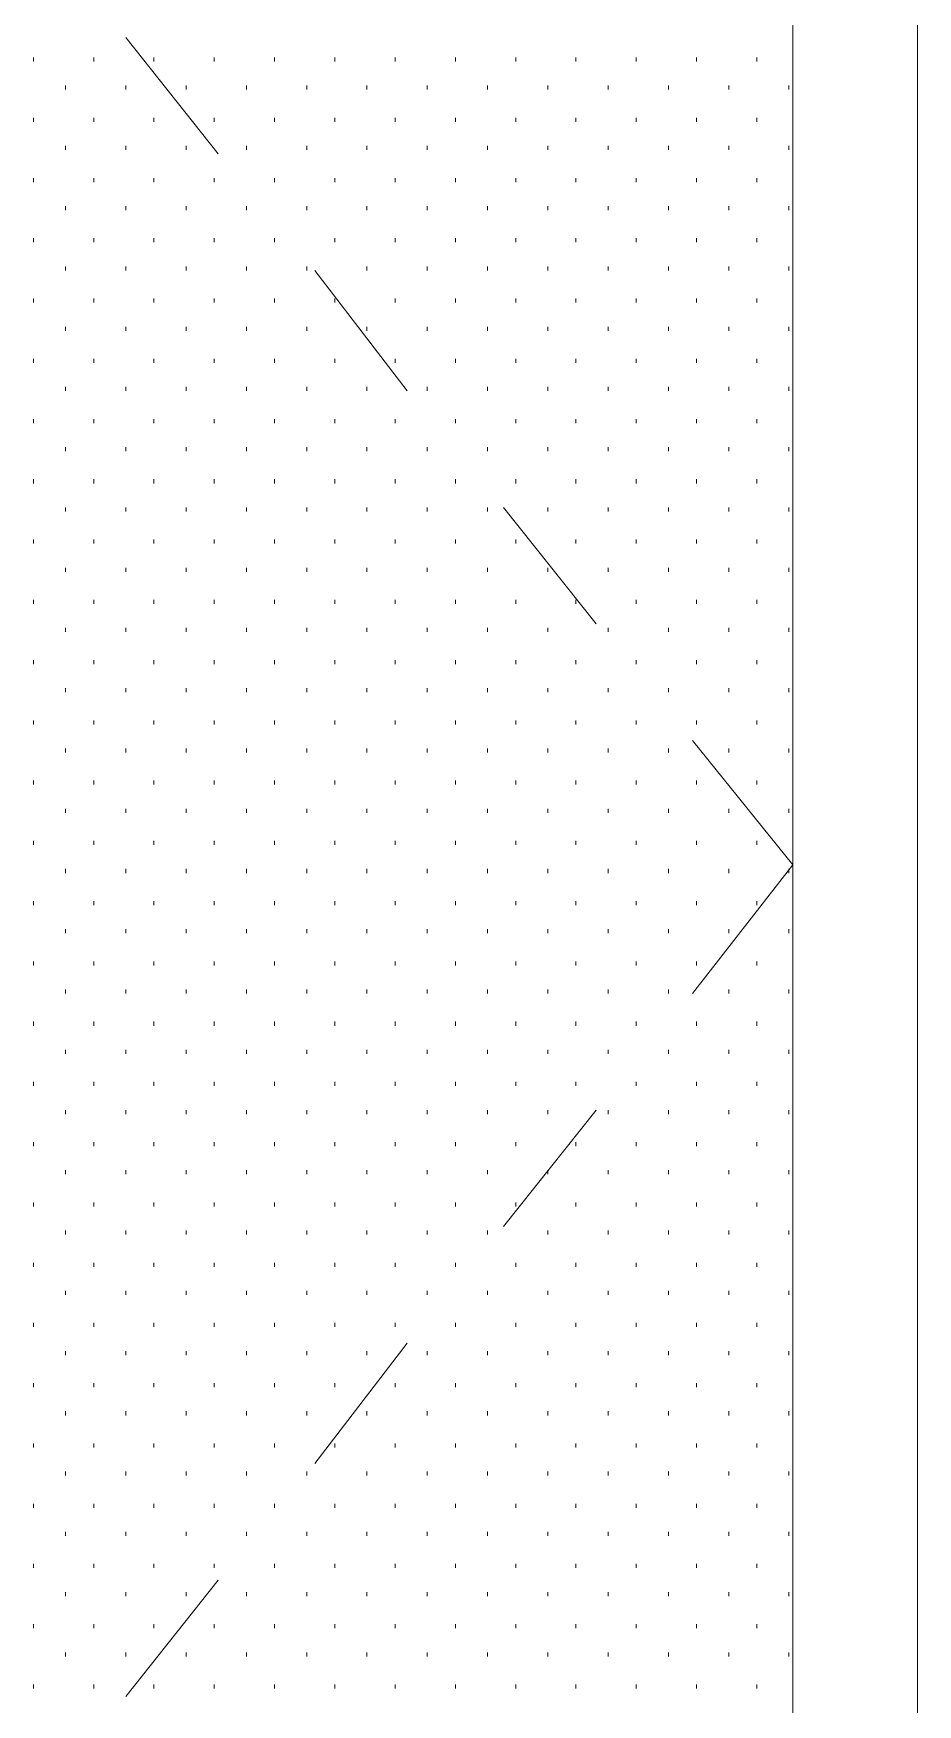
# Model space of a CAD drawing. Header units: inches. Extents: x -6061 to 13621, y -296 to 7483.
# Drawn here: x 12318.71 to 12336.33, y -93.45 to -60.13 of the extents above; entities that cross this region are included whole.
import ezdxf

# ---------------------------------------------------------------- set-up
doc = ezdxf.new("R2010")
doc.units = ezdxf.units.IN
doc.header["$MEASUREMENT"] = 0
doc.layers.get('0').update_dxf_attribs({"linetype": 'CONTINUOUS'})

msp = doc.modelspace()

# ---------------------------------------------------------------- linework, layer by layer
at = {"color": 7, "linetype": 'Continuous', "lineweight": 9, "true_color": 0x000007}
for p, q in [((12333.84714, -121.47911), (12333.84714, -29.45513)), ((12336.32995, -121.47911), (12336.32995, -29.45513)), ((12333.84714, -121.47911), (12333.84714, -31.93793)), ((12320.55212, -60.20988), (12322.3942, -62.5325)), ((12324.31637, -64.85513), (12326.15845, -67.25784)), ((12328.08062, -69.58047), (12329.92271, -71.90309)), ((12331.84488, -74.22571), (12333.84714, -76.70852)), ((12331.84488, -79.27142), (12333.84714, -76.70852)), ((12328.08062, -83.91666), (12329.92271, -81.59404)), ((12324.31637, -88.642), (12326.15845, -86.23929)), ((12320.55212, -93.28725), (12322.3942, -90.96463))]:
    msp.add_line(p, q, dxfattribs=at)
at = {"color": 7, "linetype": 'Continuous', "lineweight": 18, "true_color": 0x000007}
msp.add_line((12336.32995, -29.45513), (12336.32995, -121.47911), dxfattribs=at)
at = {"color": 7, "linetype": 'Continuous', "lineweight": 9, "true_color": 0xffffff}
for p, q in [((12318.71004, -60.69042), (12318.71004, -60.61033)), ((12319.91139, -60.69042), (12319.91139, -60.61033)), ((12321.11275, -60.69042), (12321.11275, -60.61033)), ((12322.31411, -60.69042), (12322.31411, -60.61033)), ((12323.51547, -60.69042), (12323.51547, -60.61033)), ((12324.71682, -60.69042), (12324.71682, -60.61033)), ((12325.91818, -60.69042), (12325.91818, -60.61033)), ((12327.11954, -60.69042), (12327.11954, -60.61033)), ((12328.3209, -60.69042), (12328.3209, -60.61033)), ((12329.52225, -60.69042), (12329.52225, -60.61033)), ((12330.72361, -60.69042), (12330.72361, -60.61033)), ((12331.92497, -60.69042), (12331.92497, -60.61033)), ((12333.12633, -60.69042), (12333.12633, -60.61033)), ((12319.35076, -61.25105), (12319.35076, -61.17096)), ((12320.55212, -61.25105), (12320.55212, -61.17096)), ((12321.75347, -61.25105), (12321.75347, -61.17096)), ((12322.95483, -61.25105), (12322.95483, -61.17096)), ((12324.15619, -61.25105), (12324.15619, -61.17096)), ((12325.35755, -61.25105), (12325.35755, -61.17096)), ((12326.5589, -61.25105), (12326.5589, -61.17096)), ((12327.76026, -61.25105), (12327.76026, -61.17096)), ((12328.96162, -61.25105), (12328.96162, -61.17096)), ((12330.16298, -61.25105), (12330.16298, -61.17096)), ((12331.36433, -61.25105), (12331.36433, -61.17096)), ((12332.56569, -61.25105), (12332.56569, -61.17096)), ((12333.76705, -61.25105), (12333.76705, -61.17096)), ((12318.71004, -61.89178), (12318.71004, -61.81169)), ((12319.91139, -61.89178), (12319.91139, -61.81169)), ((12321.11275, -61.89178), (12321.11275, -61.81169)), ((12322.31411, -61.89178), (12322.31411, -61.81169)), ((12323.51547, -61.89178), (12323.51547, -61.81169)), ((12324.71682, -61.89178), (12324.71682, -61.81169)), ((12325.91818, -61.89178), (12325.91818, -61.81169)), ((12327.11954, -61.89178), (12327.11954, -61.81169)), ((12328.3209, -61.89178), (12328.3209, -61.81169)), ((12329.52225, -61.89178), (12329.52225, -61.81169)), ((12330.72361, -61.89178), (12330.72361, -61.81169)), ((12331.92497, -61.89178), (12331.92497, -61.81169)), ((12333.12633, -61.89178), (12333.12633, -61.81169)), ((12319.35076, -62.45241), (12319.35076, -62.37232)), ((12320.55212, -62.45241), (12320.55212, -62.37232)), ((12321.75347, -62.45241), (12321.75347, -62.37232)), ((12322.95483, -62.45241), (12322.95483, -62.37232)), ((12324.15619, -62.45241), (12324.15619, -62.37232)), ((12325.35755, -62.45241), (12325.35755, -62.37232)), ((12326.5589, -62.45241), (12326.5589, -62.37232)), ((12327.76026, -62.45241), (12327.76026, -62.37232)), ((12328.96162, -62.45241), (12328.96162, -62.37232)), ((12330.16298, -62.45241), (12330.16298, -62.37232)), ((12331.36433, -62.45241), (12331.36433, -62.37232)), ((12332.56569, -62.45241), (12332.56569, -62.37232)), ((12333.76705, -62.45241), (12333.76705, -62.37232)), ((12318.71004, -63.09314), (12318.71004, -63.01304)), ((12319.91139, -63.09314), (12319.91139, -63.01304)), ((12321.11275, -63.09314), (12321.11275, -63.01304)), ((12322.31411, -63.09314), (12322.31411, -63.01304)), ((12323.51547, -63.09314), (12323.51547, -63.01304)), ((12324.71682, -63.09314), (12324.71682, -63.01304)), ((12325.91818, -63.09314), (12325.91818, -63.01304)), ((12327.11954, -63.09314), (12327.11954, -63.01304)), ((12328.3209, -63.09314), (12328.3209, -63.01304)), ((12329.52225, -63.09314), (12329.52225, -63.01304)), ((12330.72361, -63.09314), (12330.72361, -63.01304)), ((12331.92497, -63.09314), (12331.92497, -63.01304)), ((12333.12633, -63.09314), (12333.12633, -63.01304)), ((12319.35076, -63.65377), (12319.35076, -63.57368)), ((12320.55212, -63.65377), (12320.55212, -63.57368)), ((12321.75347, -63.65377), (12321.75347, -63.57368)), ((12322.95483, -63.65377), (12322.95483, -63.57368)), ((12324.15619, -63.65377), (12324.15619, -63.57368)), ((12325.35755, -63.65377), (12325.35755, -63.57368)), ((12326.5589, -63.65377), (12326.5589, -63.57368)), ((12327.76026, -63.65377), (12327.76026, -63.57368)), ((12328.96162, -63.65377), (12328.96162, -63.57368)), ((12330.16298, -63.65377), (12330.16298, -63.57368)), ((12331.36433, -63.65377), (12331.36433, -63.57368)), ((12332.56569, -63.65377), (12332.56569, -63.57368)), ((12333.76705, -63.65377), (12333.76705, -63.57368)), ((12318.71004, -64.29449), (12318.71004, -64.2144)), ((12319.91139, -64.29449), (12319.91139, -64.2144)), ((12321.11275, -64.29449), (12321.11275, -64.2144)), ((12322.31411, -64.29449), (12322.31411, -64.2144)), ((12323.51547, -64.29449), (12323.51547, -64.2144)), ((12324.71682, -64.29449), (12324.71682, -64.2144)), ((12325.91818, -64.29449), (12325.91818, -64.2144)), ((12327.11954, -64.29449), (12327.11954, -64.2144)), ((12328.3209, -64.29449), (12328.3209, -64.2144)), ((12329.52225, -64.29449), (12329.52225, -64.2144)), ((12330.72361, -64.29449), (12330.72361, -64.2144)), ((12331.92497, -64.29449), (12331.92497, -64.2144)), ((12333.12633, -64.29449), (12333.12633, -64.2144)), ((12319.35076, -64.85513), (12319.35076, -64.77504)), ((12320.55212, -64.85513), (12320.55212, -64.77504)), ((12321.75347, -64.85513), (12321.75347, -64.77504)), ((12322.95483, -64.85513), (12322.95483, -64.77504)), ((12324.15619, -64.85513), (12324.15619, -64.77504)), ((12325.35755, -64.85513), (12325.35755, -64.77504)), ((12326.5589, -64.85513), (12326.5589, -64.77504)), ((12327.76026, -64.85513), (12327.76026, -64.77504)), ((12328.96162, -64.85513), (12328.96162, -64.77504)), ((12330.16298, -64.85513), (12330.16298, -64.77504)), ((12331.36433, -64.85513), (12331.36433, -64.77504)), ((12332.56569, -64.85513), (12332.56569, -64.77504)), ((12333.76705, -64.85513), (12333.76705, -64.77504)), ((12318.71004, -65.49585), (12318.71004, -65.41576)), ((12319.91139, -65.49585), (12319.91139, -65.41576)), ((12321.11275, -65.49585), (12321.11275, -65.41576)), ((12322.31411, -65.49585), (12322.31411, -65.41576)), ((12323.51547, -65.49585), (12323.51547, -65.41576)), ((12324.71682, -65.49585), (12324.71682, -65.41576)), ((12325.91818, -65.49585), (12325.91818, -65.41576)), ((12327.11954, -65.49585), (12327.11954, -65.41576)), ((12328.3209, -65.49585), (12328.3209, -65.41576)), ((12329.52225, -65.49585), (12329.52225, -65.41576)), ((12330.72361, -65.49585), (12330.72361, -65.41576)), ((12331.92497, -65.49585), (12331.92497, -65.41576)), ((12333.12633, -65.49585), (12333.12633, -65.41576)), ((12319.35076, -66.05648), (12319.35076, -65.97639)), ((12320.55212, -66.05648), (12320.55212, -65.97639)), ((12321.75347, -66.05648), (12321.75347, -65.97639)), ((12322.95483, -66.05648), (12322.95483, -65.97639)), ((12324.15619, -66.05648), (12324.15619, -65.97639)), ((12325.35755, -66.05648), (12325.35755, -65.97639)), ((12326.5589, -66.05648), (12326.5589, -65.97639)), ((12327.76026, -66.05648), (12327.76026, -65.97639)), ((12328.96162, -66.05648), (12328.96162, -65.97639)), ((12330.16298, -66.05648), (12330.16298, -65.97639)), ((12331.36433, -66.05648), (12331.36433, -65.97639)), ((12332.56569, -66.05648), (12332.56569, -65.97639)), ((12333.76705, -66.05648), (12333.76705, -65.97639)), ((12318.71004, -66.69721), (12318.71004, -66.61712)), ((12319.91139, -66.69721), (12319.91139, -66.61712)), ((12321.11275, -66.69721), (12321.11275, -66.61712)), ((12322.31411, -66.69721), (12322.31411, -66.61712)), ((12323.51547, -66.69721), (12323.51547, -66.61712)), ((12324.71682, -66.69721), (12324.71682, -66.61712)), ((12325.91818, -66.69721), (12325.91818, -66.61712)), ((12327.11954, -66.69721), (12327.11954, -66.61712)), ((12328.3209, -66.69721), (12328.3209, -66.61712)), ((12329.52225, -66.69721), (12329.52225, -66.61712)), ((12330.72361, -66.69721), (12330.72361, -66.61712)), ((12331.92497, -66.69721), (12331.92497, -66.61712)), ((12333.12633, -66.69721), (12333.12633, -66.61712)), ((12319.35076, -67.25784), (12319.35076, -67.17775)), ((12320.55212, -67.25784), (12320.55212, -67.17775)), ((12321.75347, -67.25784), (12321.75347, -67.17775)), ((12322.95483, -67.25784), (12322.95483, -67.17775)), ((12324.15619, -67.25784), (12324.15619, -67.17775)), ((12325.35755, -67.25784), (12325.35755, -67.17775)), ((12326.5589, -67.25784), (12326.5589, -67.17775)), ((12327.76026, -67.25784), (12327.76026, -67.17775)), ((12328.96162, -67.25784), (12328.96162, -67.17775)), ((12330.16298, -67.25784), (12330.16298, -67.17775)), ((12331.36433, -67.25784), (12331.36433, -67.17775)), ((12332.56569, -67.25784), (12332.56569, -67.17775)), ((12333.76705, -67.25784), (12333.76705, -67.17775)), ((12318.71004, -67.89857), (12318.71004, -67.81847)), ((12319.91139, -67.89857), (12319.91139, -67.81847)), ((12321.11275, -67.89857), (12321.11275, -67.81847)), ((12322.31411, -67.89857), (12322.31411, -67.81847)), ((12323.51547, -67.89857), (12323.51547, -67.81847)), ((12324.71682, -67.89857), (12324.71682, -67.81847)), ((12325.91818, -67.89857), (12325.91818, -67.81847)), ((12327.11954, -67.89857), (12327.11954, -67.81847)), ((12328.3209, -67.89857), (12328.3209, -67.81847)), ((12329.52225, -67.89857), (12329.52225, -67.81847)), ((12330.72361, -67.89857), (12330.72361, -67.81847)), ((12331.92497, -67.89857), (12331.92497, -67.81847)), ((12333.12633, -67.89857), (12333.12633, -67.81847)), ((12319.35076, -68.4592), (12319.35076, -68.37911)), ((12320.55212, -68.4592), (12320.55212, -68.37911)), ((12321.75347, -68.4592), (12321.75347, -68.37911)), ((12322.95483, -68.4592), (12322.95483, -68.37911)), ((12324.15619, -68.4592), (12324.15619, -68.37911)), ((12325.35755, -68.4592), (12325.35755, -68.37911)), ((12326.5589, -68.4592), (12326.5589, -68.37911)), ((12327.76026, -68.4592), (12327.76026, -68.37911)), ((12328.96162, -68.4592), (12328.96162, -68.37911)), ((12330.16298, -68.4592), (12330.16298, -68.37911)), ((12331.36433, -68.4592), (12331.36433, -68.37911)), ((12332.56569, -68.4592), (12332.56569, -68.37911)), ((12333.76705, -68.4592), (12333.76705, -68.37911)), ((12318.71004, -69.09992), (12318.71004, -69.01983)), ((12319.91139, -69.09992), (12319.91139, -69.01983)), ((12321.11275, -69.09992), (12321.11275, -69.01983)), ((12322.31411, -69.09992), (12322.31411, -69.01983)), ((12323.51547, -69.09992), (12323.51547, -69.01983)), ((12324.71682, -69.09992), (12324.71682, -69.01983)), ((12325.91818, -69.09992), (12325.91818, -69.01983)), ((12327.11954, -69.09992), (12327.11954, -69.01983)), ((12328.3209, -69.09992), (12328.3209, -69.01983)), ((12329.52225, -69.09992), (12329.52225, -69.01983)), ((12330.72361, -69.09992), (12330.72361, -69.01983)), ((12331.92497, -69.09992), (12331.92497, -69.01983)), ((12333.12633, -69.09992), (12333.12633, -69.01983)), ((12319.35076, -69.66056), (12319.35076, -69.58047)), ((12320.55212, -69.66056), (12320.55212, -69.58047)), ((12321.75347, -69.66056), (12321.75347, -69.58047)), ((12322.95483, -69.66056), (12322.95483, -69.58047)), ((12324.15619, -69.66056), (12324.15619, -69.58047)), ((12325.35755, -69.66056), (12325.35755, -69.58047)), ((12326.5589, -69.66056), (12326.5589, -69.58047)), ((12327.76026, -69.66056), (12327.76026, -69.58047)), ((12328.96162, -69.66056), (12328.96162, -69.58047)), ((12330.16298, -69.66056), (12330.16298, -69.58047)), ((12331.36433, -69.66056), (12331.36433, -69.58047)), ((12332.56569, -69.66056), (12332.56569, -69.58047)), ((12333.76705, -69.66056), (12333.76705, -69.58047)), ((12318.71004, -70.30128), (12318.71004, -70.22119)), ((12319.91139, -70.30128), (12319.91139, -70.22119)), ((12321.11275, -70.30128), (12321.11275, -70.22119)), ((12322.31411, -70.30128), (12322.31411, -70.22119)), ((12323.51547, -70.30128), (12323.51547, -70.22119)), ((12324.71682, -70.30128), (12324.71682, -70.22119)), ((12325.91818, -70.30128), (12325.91818, -70.22119)), ((12327.11954, -70.30128), (12327.11954, -70.22119)), ((12328.3209, -70.30128), (12328.3209, -70.22119)), ((12329.52225, -70.30128), (12329.52225, -70.22119)), ((12330.72361, -70.30128), (12330.72361, -70.22119)), ((12331.92497, -70.30128), (12331.92497, -70.22119)), ((12333.12633, -70.30128), (12333.12633, -70.22119)), ((12319.35076, -70.86191), (12319.35076, -70.78182)), ((12320.55212, -70.86191), (12320.55212, -70.78182)), ((12321.75347, -70.86191), (12321.75347, -70.78182)), ((12322.95483, -70.86191), (12322.95483, -70.78182)), ((12324.15619, -70.86191), (12324.15619, -70.78182)), ((12325.35755, -70.86191), (12325.35755, -70.78182)), ((12326.5589, -70.86191), (12326.5589, -70.78182)), ((12327.76026, -70.86191), (12327.76026, -70.78182)), ((12328.96162, -70.86191), (12328.96162, -70.78182)), ((12330.16298, -70.86191), (12330.16298, -70.78182)), ((12331.36433, -70.86191), (12331.36433, -70.78182)), ((12332.56569, -70.86191), (12332.56569, -70.78182)), ((12333.76705, -70.86191), (12333.76705, -70.78182)), ((12318.71004, -71.50264), (12318.71004, -71.42255)), ((12319.91139, -71.50264), (12319.91139, -71.42255)), ((12321.11275, -71.50264), (12321.11275, -71.42255)), ((12322.31411, -71.50264), (12322.31411, -71.42255)), ((12323.51547, -71.50264), (12323.51547, -71.42255)), ((12324.71682, -71.50264), (12324.71682, -71.42255)), ((12325.91818, -71.50264), (12325.91818, -71.42255)), ((12327.11954, -71.50264), (12327.11954, -71.42255)), ((12328.3209, -71.50264), (12328.3209, -71.42255)), ((12329.52225, -71.50264), (12329.52225, -71.42255)), ((12330.72361, -71.50264), (12330.72361, -71.42255)), ((12331.92497, -71.50264), (12331.92497, -71.42255)), ((12333.12633, -71.50264), (12333.12633, -71.42255)), ((12319.35076, -72.06327), (12319.35076, -71.98318)), ((12320.55212, -72.06327), (12320.55212, -71.98318)), ((12321.75347, -72.06327), (12321.75347, -71.98318)), ((12322.95483, -72.06327), (12322.95483, -71.98318)), ((12324.15619, -72.06327), (12324.15619, -71.98318)), ((12325.35755, -72.06327), (12325.35755, -71.98318)), ((12326.5589, -72.06327), (12326.5589, -71.98318)), ((12327.76026, -72.06327), (12327.76026, -71.98318)), ((12328.96162, -72.06327), (12328.96162, -71.98318)), ((12330.16298, -72.06327), (12330.16298, -71.98318)), ((12331.36433, -72.06327), (12331.36433, -71.98318)), ((12332.56569, -72.06327), (12332.56569, -71.98318)), ((12333.76705, -72.06327), (12333.76705, -71.98318)), ((12318.71004, -72.70399), (12318.71004, -72.6239)), ((12319.91139, -72.70399), (12319.91139, -72.6239)), ((12321.11275, -72.70399), (12321.11275, -72.6239)), ((12322.31411, -72.70399), (12322.31411, -72.6239)), ((12323.51547, -72.70399), (12323.51547, -72.6239)), ((12324.71682, -72.70399), (12324.71682, -72.6239)), ((12325.91818, -72.70399), (12325.91818, -72.6239)), ((12327.11954, -72.70399), (12327.11954, -72.6239)), ((12328.3209, -72.70399), (12328.3209, -72.6239)), ((12329.52225, -72.70399), (12329.52225, -72.6239)), ((12330.72361, -72.70399), (12330.72361, -72.6239)), ((12331.92497, -72.70399), (12331.92497, -72.6239)), ((12333.12633, -72.70399), (12333.12633, -72.6239)), ((12319.35076, -73.26463), (12319.35076, -73.18454)), ((12320.55212, -73.26463), (12320.55212, -73.18454)), ((12321.75347, -73.26463), (12321.75347, -73.18454)), ((12322.95483, -73.26463), (12322.95483, -73.18454)), ((12324.15619, -73.26463), (12324.15619, -73.18454)), ((12325.35755, -73.26463), (12325.35755, -73.18454)), ((12326.5589, -73.26463), (12326.5589, -73.18454)), ((12327.76026, -73.26463), (12327.76026, -73.18454)), ((12328.96162, -73.26463), (12328.96162, -73.18454)), ((12330.16298, -73.26463), (12330.16298, -73.18454)), ((12331.36433, -73.26463), (12331.36433, -73.18454)), ((12332.56569, -73.26463), (12332.56569, -73.18454)), ((12333.76705, -73.26463), (12333.76705, -73.18454)), ((12318.71004, -73.90535), (12318.71004, -73.82526)), ((12319.91139, -73.90535), (12319.91139, -73.82526)), ((12321.11275, -73.90535), (12321.11275, -73.82526)), ((12322.31411, -73.90535), (12322.31411, -73.82526)), ((12323.51547, -73.90535), (12323.51547, -73.82526)), ((12324.71682, -73.90535), (12324.71682, -73.82526)), ((12325.91818, -73.90535), (12325.91818, -73.82526)), ((12327.11954, -73.90535), (12327.11954, -73.82526)), ((12328.3209, -73.90535), (12328.3209, -73.82526)), ((12329.52225, -73.90535), (12329.52225, -73.82526)), ((12330.72361, -73.90535), (12330.72361, -73.82526)), ((12331.92497, -73.90535), (12331.92497, -73.82526)), ((12333.12633, -73.90535), (12333.12633, -73.82526)), ((12319.35076, -74.46599), (12319.35076, -74.3859)), ((12320.55212, -74.46599), (12320.55212, -74.3859)), ((12321.75347, -74.46599), (12321.75347, -74.3859)), ((12322.95483, -74.46599), (12322.95483, -74.3859)), ((12324.15619, -74.46599), (12324.15619, -74.3859)), ((12325.35755, -74.46599), (12325.35755, -74.3859)), ((12326.5589, -74.46599), (12326.5589, -74.3859)), ((12327.76026, -74.46599), (12327.76026, -74.3859)), ((12328.96162, -74.46599), (12328.96162, -74.3859)), ((12330.16298, -74.46599), (12330.16298, -74.3859)), ((12331.36433, -74.46599), (12331.36433, -74.3859)), ((12332.56569, -74.46599), (12332.56569, -74.3859)), ((12333.76705, -74.46599), (12333.76705, -74.3859)), ((12318.71004, -75.10671), (12318.71004, -75.02662)), ((12319.91139, -75.10671), (12319.91139, -75.02662)), ((12321.11275, -75.10671), (12321.11275, -75.02662)), ((12322.31411, -75.10671), (12322.31411, -75.02662)), ((12323.51547, -75.10671), (12323.51547, -75.02662)), ((12324.71682, -75.10671), (12324.71682, -75.02662)), ((12325.91818, -75.10671), (12325.91818, -75.02662)), ((12327.11954, -75.10671), (12327.11954, -75.02662)), ((12328.3209, -75.10671), (12328.3209, -75.02662)), ((12329.52225, -75.10671), (12329.52225, -75.02662)), ((12330.72361, -75.10671), (12330.72361, -75.02662)), ((12331.92497, -75.10671), (12331.92497, -75.02662)), ((12333.12633, -75.10671), (12333.12633, -75.02662)), ((12319.35076, -75.66734), (12319.35076, -75.58725)), ((12320.55212, -75.66734), (12320.55212, -75.58725)), ((12321.75347, -75.66734), (12321.75347, -75.58725)), ((12322.95483, -75.66734), (12322.95483, -75.58725)), ((12324.15619, -75.66734), (12324.15619, -75.58725)), ((12325.35755, -75.66734), (12325.35755, -75.58725)), ((12326.5589, -75.66734), (12326.5589, -75.58725)), ((12327.76026, -75.66734), (12327.76026, -75.58725)), ((12328.96162, -75.66734), (12328.96162, -75.58725)), ((12330.16298, -75.66734), (12330.16298, -75.58725)), ((12331.36433, -75.66734), (12331.36433, -75.58725)), ((12332.56569, -75.66734), (12332.56569, -75.58725)), ((12333.76705, -75.66734), (12333.76705, -75.58725)), ((12318.71004, -76.30807), (12318.71004, -76.22798)), ((12319.91139, -76.30807), (12319.91139, -76.22798)), ((12321.11275, -76.30807), (12321.11275, -76.22798)), ((12322.31411, -76.30807), (12322.31411, -76.22798)), ((12323.51547, -76.30807), (12323.51547, -76.22798)), ((12324.71682, -76.30807), (12324.71682, -76.22798)), ((12325.91818, -76.30807), (12325.91818, -76.22798)), ((12327.11954, -76.30807), (12327.11954, -76.22798)), ((12328.3209, -76.30807), (12328.3209, -76.22798)), ((12329.52225, -76.30807), (12329.52225, -76.22798)), ((12330.72361, -76.30807), (12330.72361, -76.22798)), ((12331.92497, -76.30807), (12331.92497, -76.22798)), ((12333.12633, -76.30807), (12333.12633, -76.22798)), ((12319.35076, -76.8687), (12319.35076, -76.78861)), ((12320.55212, -76.8687), (12320.55212, -76.78861)), ((12321.75347, -76.8687), (12321.75347, -76.78861)), ((12322.95483, -76.8687), (12322.95483, -76.78861)), ((12324.15619, -76.8687), (12324.15619, -76.78861)), ((12325.35755, -76.8687), (12325.35755, -76.78861)), ((12326.5589, -76.8687), (12326.5589, -76.78861)), ((12327.76026, -76.8687), (12327.76026, -76.78861)), ((12328.96162, -76.8687), (12328.96162, -76.78861)), ((12330.16298, -76.8687), (12330.16298, -76.78861)), ((12331.36433, -76.8687), (12331.36433, -76.78861)), ((12332.56569, -76.8687), (12332.56569, -76.78861)), ((12333.76705, -76.8687), (12333.76705, -76.78861)), ((12318.71004, -77.50942), (12318.71004, -77.42933)), ((12319.91139, -77.50942), (12319.91139, -77.42933)), ((12321.11275, -77.50942), (12321.11275, -77.42933)), ((12322.31411, -77.50942), (12322.31411, -77.42933)), ((12323.51547, -77.50942), (12323.51547, -77.42933)), ((12324.71682, -77.50942), (12324.71682, -77.42933)), ((12325.91818, -77.50942), (12325.91818, -77.42933)), ((12327.11954, -77.50942), (12327.11954, -77.42933)), ((12328.3209, -77.50942), (12328.3209, -77.42933)), ((12329.52225, -77.50942), (12329.52225, -77.42933)), ((12330.72361, -77.50942), (12330.72361, -77.42933)), ((12331.92497, -77.50942), (12331.92497, -77.42933)), ((12333.12633, -77.50942), (12333.12633, -77.42933)), ((12319.35076, -78.07006), (12319.35076, -77.98997)), ((12320.55212, -78.07006), (12320.55212, -77.98997)), ((12321.75347, -78.07006), (12321.75347, -77.98997)), ((12322.95483, -78.07006), (12322.95483, -77.98997)), ((12324.15619, -78.07006), (12324.15619, -77.98997)), ((12325.35755, -78.07006), (12325.35755, -77.98997)), ((12326.5589, -78.07006), (12326.5589, -77.98997)), ((12327.76026, -78.07006), (12327.76026, -77.98997)), ((12328.96162, -78.07006), (12328.96162, -77.98997)), ((12330.16298, -78.07006), (12330.16298, -77.98997)), ((12331.36433, -78.07006), (12331.36433, -77.98997)), ((12332.56569, -78.07006), (12332.56569, -77.98997)), ((12333.76705, -78.07006), (12333.76705, -77.98997)), ((12318.71004, -78.71078), (12318.71004, -78.63069)), ((12319.91139, -78.71078), (12319.91139, -78.63069)), ((12321.11275, -78.71078), (12321.11275, -78.63069)), ((12322.31411, -78.71078), (12322.31411, -78.63069)), ((12323.51547, -78.71078), (12323.51547, -78.63069)), ((12324.71682, -78.71078), (12324.71682, -78.63069)), ((12325.91818, -78.71078), (12325.91818, -78.63069)), ((12327.11954, -78.71078), (12327.11954, -78.63069)), ((12328.3209, -78.71078), (12328.3209, -78.63069)), ((12329.52225, -78.71078), (12329.52225, -78.63069)), ((12330.72361, -78.71078), (12330.72361, -78.63069)), ((12331.92497, -78.71078), (12331.92497, -78.63069)), ((12333.12633, -78.71078), (12333.12633, -78.63069)), ((12319.35076, -79.27142), (12319.35076, -79.19133)), ((12320.55212, -79.27142), (12320.55212, -79.19133)), ((12321.75347, -79.27142), (12321.75347, -79.19133)), ((12322.95483, -79.27142), (12322.95483, -79.19133)), ((12324.15619, -79.27142), (12324.15619, -79.19133)), ((12325.35755, -79.27142), (12325.35755, -79.19133)), ((12326.5589, -79.27142), (12326.5589, -79.19133)), ((12327.76026, -79.27142), (12327.76026, -79.19133)), ((12328.96162, -79.27142), (12328.96162, -79.19133)), ((12330.16298, -79.27142), (12330.16298, -79.19133)), ((12331.36433, -79.27142), (12331.36433, -79.19133)), ((12332.56569, -79.27142), (12332.56569, -79.19133)), ((12333.76705, -79.27142), (12333.76705, -79.19133)), ((12318.71004, -79.91214), (12318.71004, -79.83205)), ((12319.91139, -79.91214), (12319.91139, -79.83205)), ((12321.11275, -79.91214), (12321.11275, -79.83205)), ((12322.31411, -79.91214), (12322.31411, -79.83205)), ((12323.51547, -79.91214), (12323.51547, -79.83205)), ((12324.71682, -79.91214), (12324.71682, -79.83205)), ((12325.91818, -79.91214), (12325.91818, -79.83205)), ((12327.11954, -79.91214), (12327.11954, -79.83205)), ((12328.3209, -79.91214), (12328.3209, -79.83205)), ((12329.52225, -79.91214), (12329.52225, -79.83205)), ((12330.72361, -79.91214), (12330.72361, -79.83205)), ((12331.92497, -79.91214), (12331.92497, -79.83205)), ((12333.12633, -79.91214), (12333.12633, -79.83205)), ((12319.35076, -80.47277), (12319.35076, -80.39268)), ((12320.55212, -80.47277), (12320.55212, -80.39268)), ((12321.75347, -80.47277), (12321.75347, -80.39268)), ((12322.95483, -80.47277), (12322.95483, -80.39268)), ((12324.15619, -80.47277), (12324.15619, -80.39268)), ((12325.35755, -80.47277), (12325.35755, -80.39268)), ((12326.5589, -80.47277), (12326.5589, -80.39268)), ((12327.76026, -80.47277), (12327.76026, -80.39268)), ((12328.96162, -80.47277), (12328.96162, -80.39268)), ((12330.16298, -80.47277), (12330.16298, -80.39268)), ((12331.36433, -80.47277), (12331.36433, -80.39268)), ((12332.56569, -80.47277), (12332.56569, -80.39268)), ((12333.76705, -80.47277), (12333.76705, -80.39268)), ((12318.71004, -81.1135), (12318.71004, -81.03341)), ((12319.91139, -81.1135), (12319.91139, -81.03341)), ((12321.11275, -81.1135), (12321.11275, -81.03341)), ((12322.31411, -81.1135), (12322.31411, -81.03341)), ((12323.51547, -81.1135), (12323.51547, -81.03341)), ((12324.71682, -81.1135), (12324.71682, -81.03341)), ((12325.91818, -81.1135), (12325.91818, -81.03341)), ((12327.11954, -81.1135), (12327.11954, -81.03341)), ((12328.3209, -81.1135), (12328.3209, -81.03341)), ((12329.52225, -81.1135), (12329.52225, -81.03341)), ((12330.72361, -81.1135), (12330.72361, -81.03341)), ((12331.92497, -81.1135), (12331.92497, -81.03341)), ((12333.12633, -81.1135), (12333.12633, -81.03341)), ((12319.35076, -81.67413), (12319.35076, -81.59404)), ((12320.55212, -81.67413), (12320.55212, -81.59404)), ((12321.75347, -81.67413), (12321.75347, -81.59404)), ((12322.95483, -81.67413), (12322.95483, -81.59404)), ((12324.15619, -81.67413), (12324.15619, -81.59404)), ((12325.35755, -81.67413), (12325.35755, -81.59404)), ((12326.5589, -81.67413), (12326.5589, -81.59404)), ((12327.76026, -81.67413), (12327.76026, -81.59404)), ((12328.96162, -81.67413), (12328.96162, -81.59404)), ((12330.16298, -81.67413), (12330.16298, -81.59404)), ((12331.36433, -81.67413), (12331.36433, -81.59404)), ((12332.56569, -81.67413), (12332.56569, -81.59404)), ((12333.76705, -81.67413), (12333.76705, -81.59404)), ((12318.71004, -82.31485), (12318.71004, -82.23476)), ((12319.91139, -82.31485), (12319.91139, -82.23476)), ((12321.11275, -82.31485), (12321.11275, -82.23476)), ((12322.31411, -82.31485), (12322.31411, -82.23476)), ((12323.51547, -82.31485), (12323.51547, -82.23476)), ((12324.71682, -82.31485), (12324.71682, -82.23476)), ((12325.91818, -82.31485), (12325.91818, -82.23476)), ((12327.11954, -82.31485), (12327.11954, -82.23476)), ((12328.3209, -82.31485), (12328.3209, -82.23476)), ((12329.52225, -82.31485), (12329.52225, -82.23476)), ((12330.72361, -82.31485), (12330.72361, -82.23476)), ((12331.92497, -82.31485), (12331.92497, -82.23476)), ((12333.12633, -82.31485), (12333.12633, -82.23476)), ((12319.35076, -82.87549), (12319.35076, -82.7954)), ((12320.55212, -82.87549), (12320.55212, -82.7954)), ((12321.75347, -82.87549), (12321.75347, -82.7954)), ((12322.95483, -82.87549), (12322.95483, -82.7954)), ((12324.15619, -82.87549), (12324.15619, -82.7954)), ((12325.35755, -82.87549), (12325.35755, -82.7954)), ((12326.5589, -82.87549), (12326.5589, -82.7954)), ((12327.76026, -82.87549), (12327.76026, -82.7954)), ((12328.96162, -82.87549), (12328.96162, -82.7954)), ((12330.16298, -82.87549), (12330.16298, -82.7954)), ((12331.36433, -82.87549), (12331.36433, -82.7954)), ((12332.56569, -82.87549), (12332.56569, -82.7954)), ((12333.76705, -82.87549), (12333.76705, -82.7954)), ((12318.71004, -83.51621), (12318.71004, -83.43612)), ((12319.91139, -83.51621), (12319.91139, -83.43612)), ((12321.11275, -83.51621), (12321.11275, -83.43612)), ((12322.31411, -83.51621), (12322.31411, -83.43612)), ((12323.51547, -83.51621), (12323.51547, -83.43612)), ((12324.71682, -83.51621), (12324.71682, -83.43612)), ((12325.91818, -83.51621), (12325.91818, -83.43612)), ((12327.11954, -83.51621), (12327.11954, -83.43612)), ((12328.3209, -83.51621), (12328.3209, -83.43612)), ((12329.52225, -83.51621), (12329.52225, -83.43612)), ((12330.72361, -83.51621), (12330.72361, -83.43612)), ((12331.92497, -83.51621), (12331.92497, -83.43612)), ((12333.12633, -83.51621), (12333.12633, -83.43612)), ((12319.35076, -84.07685), (12319.35076, -83.99676)), ((12320.55212, -84.07685), (12320.55212, -83.99676)), ((12321.75347, -84.07685), (12321.75347, -83.99676)), ((12322.95483, -84.07685), (12322.95483, -83.99676)), ((12324.15619, -84.07685), (12324.15619, -83.99676)), ((12325.35755, -84.07685), (12325.35755, -83.99676)), ((12326.5589, -84.07685), (12326.5589, -83.99676)), ((12327.76026, -84.07685), (12327.76026, -83.99676)), ((12328.96162, -84.07685), (12328.96162, -83.99676)), ((12330.16298, -84.07685), (12330.16298, -83.99676)), ((12331.36433, -84.07685), (12331.36433, -83.99676)), ((12332.56569, -84.07685), (12332.56569, -83.99676)), ((12333.76705, -84.07685), (12333.76705, -83.99676)), ((12318.71004, -84.71757), (12318.71004, -84.63748)), ((12319.91139, -84.71757), (12319.91139, -84.63748)), ((12321.11275, -84.71757), (12321.11275, -84.63748)), ((12322.31411, -84.71757), (12322.31411, -84.63748)), ((12323.51547, -84.71757), (12323.51547, -84.63748)), ((12324.71682, -84.71757), (12324.71682, -84.63748)), ((12325.91818, -84.71757), (12325.91818, -84.63748)), ((12327.11954, -84.71757), (12327.11954, -84.63748)), ((12328.3209, -84.71757), (12328.3209, -84.63748)), ((12329.52225, -84.71757), (12329.52225, -84.63748)), ((12330.72361, -84.71757), (12330.72361, -84.63748)), ((12331.92497, -84.71757), (12331.92497, -84.63748)), ((12333.12633, -84.71757), (12333.12633, -84.63748)), ((12319.35076, -85.2782), (12319.35076, -85.19811)), ((12320.55212, -85.2782), (12320.55212, -85.19811)), ((12321.75347, -85.2782), (12321.75347, -85.19811)), ((12322.95483, -85.2782), (12322.95483, -85.19811)), ((12324.15619, -85.2782), (12324.15619, -85.19811)), ((12325.35755, -85.2782), (12325.35755, -85.19811)), ((12326.5589, -85.2782), (12326.5589, -85.19811)), ((12327.76026, -85.2782), (12327.76026, -85.19811)), ((12328.96162, -85.2782), (12328.96162, -85.19811)), ((12330.16298, -85.2782), (12330.16298, -85.19811)), ((12331.36433, -85.2782), (12331.36433, -85.19811)), ((12332.56569, -85.2782), (12332.56569, -85.19811)), ((12333.76705, -85.2782), (12333.76705, -85.19811)), ((12318.71004, -85.91893), (12318.71004, -85.83884)), ((12319.91139, -85.91893), (12319.91139, -85.83884)), ((12321.11275, -85.91893), (12321.11275, -85.83884)), ((12322.31411, -85.91893), (12322.31411, -85.83884)), ((12323.51547, -85.91893), (12323.51547, -85.83884)), ((12324.71682, -85.91893), (12324.71682, -85.83884)), ((12325.91818, -85.91893), (12325.91818, -85.83884)), ((12327.11954, -85.91893), (12327.11954, -85.83884)), ((12328.3209, -85.91893), (12328.3209, -85.83884)), ((12329.52225, -85.91893), (12329.52225, -85.83884)), ((12330.72361, -85.91893), (12330.72361, -85.83884)), ((12331.92497, -85.91893), (12331.92497, -85.83884)), ((12333.12633, -85.91893), (12333.12633, -85.83884)), ((12319.35076, -86.47956), (12319.35076, -86.39947)), ((12320.55212, -86.47956), (12320.55212, -86.39947)), ((12321.75347, -86.47956), (12321.75347, -86.39947)), ((12322.95483, -86.47956), (12322.95483, -86.39947)), ((12324.15619, -86.47956), (12324.15619, -86.39947)), ((12325.35755, -86.47956), (12325.35755, -86.39947)), ((12326.5589, -86.47956), (12326.5589, -86.39947)), ((12327.76026, -86.47956), (12327.76026, -86.39947)), ((12328.96162, -86.47956), (12328.96162, -86.39947)), ((12330.16298, -86.47956), (12330.16298, -86.39947)), ((12331.36433, -86.47956), (12331.36433, -86.39947)), ((12332.56569, -86.47956), (12332.56569, -86.39947)), ((12333.76705, -86.47956), (12333.76705, -86.39947)), ((12318.71004, -87.12028), (12318.71004, -87.04019)), ((12319.91139, -87.12028), (12319.91139, -87.04019)), ((12321.11275, -87.12028), (12321.11275, -87.04019)), ((12322.31411, -87.12028), (12322.31411, -87.04019)), ((12323.51547, -87.12028), (12323.51547, -87.04019)), ((12324.71682, -87.12028), (12324.71682, -87.04019)), ((12325.91818, -87.12028), (12325.91818, -87.04019)), ((12327.11954, -87.12028), (12327.11954, -87.04019)), ((12328.3209, -87.12028), (12328.3209, -87.04019)), ((12329.52225, -87.12028), (12329.52225, -87.04019)), ((12330.72361, -87.12028), (12330.72361, -87.04019)), ((12331.92497, -87.12028), (12331.92497, -87.04019)), ((12333.12633, -87.12028), (12333.12633, -87.04019)), ((12319.35076, -87.68092), (12319.35076, -87.60083)), ((12320.55212, -87.68092), (12320.55212, -87.60083)), ((12321.75347, -87.68092), (12321.75347, -87.60083)), ((12322.95483, -87.68092), (12322.95483, -87.60083)), ((12324.15619, -87.68092), (12324.15619, -87.60083)), ((12325.35755, -87.68092), (12325.35755, -87.60083)), ((12326.5589, -87.68092), (12326.5589, -87.60083)), ((12327.76026, -87.68092), (12327.76026, -87.60083)), ((12328.96162, -87.68092), (12328.96162, -87.60083)), ((12330.16298, -87.68092), (12330.16298, -87.60083)), ((12331.36433, -87.68092), (12331.36433, -87.60083)), ((12332.56569, -87.68092), (12332.56569, -87.60083)), ((12333.76705, -87.68092), (12333.76705, -87.60083)), ((12318.71004, -88.32164), (12318.71004, -88.24155)), ((12319.91139, -88.32164), (12319.91139, -88.24155)), ((12321.11275, -88.32164), (12321.11275, -88.24155)), ((12322.31411, -88.32164), (12322.31411, -88.24155)), ((12323.51547, -88.32164), (12323.51547, -88.24155)), ((12324.71682, -88.32164), (12324.71682, -88.24155)), ((12325.91818, -88.32164), (12325.91818, -88.24155)), ((12327.11954, -88.32164), (12327.11954, -88.24155)), ((12328.3209, -88.32164), (12328.3209, -88.24155)), ((12329.52225, -88.32164), (12329.52225, -88.24155)), ((12330.72361, -88.32164), (12330.72361, -88.24155)), ((12331.92497, -88.32164), (12331.92497, -88.24155)), ((12333.12633, -88.32164), (12333.12633, -88.24155)), ((12319.35076, -88.88228), (12319.35076, -88.80219)), ((12320.55212, -88.88228), (12320.55212, -88.80219)), ((12321.75347, -88.88228), (12321.75347, -88.80219)), ((12322.95483, -88.88228), (12322.95483, -88.80219)), ((12324.15619, -88.88228), (12324.15619, -88.80219)), ((12325.35755, -88.88228), (12325.35755, -88.80219)), ((12326.5589, -88.88228), (12326.5589, -88.80219)), ((12327.76026, -88.88228), (12327.76026, -88.80219)), ((12328.96162, -88.88228), (12328.96162, -88.80219)), ((12330.16298, -88.88228), (12330.16298, -88.80219)), ((12331.36433, -88.88228), (12331.36433, -88.80219)), ((12332.56569, -88.88228), (12332.56569, -88.80219)), ((12333.76705, -88.88228), (12333.76705, -88.80219)), ((12318.71004, -89.523), (12318.71004, -89.44291)), ((12319.91139, -89.523), (12319.91139, -89.44291)), ((12321.11275, -89.523), (12321.11275, -89.44291)), ((12322.31411, -89.523), (12322.31411, -89.44291)), ((12323.51547, -89.523), (12323.51547, -89.44291)), ((12324.71682, -89.523), (12324.71682, -89.44291)), ((12325.91818, -89.523), (12325.91818, -89.44291)), ((12327.11954, -89.523), (12327.11954, -89.44291)), ((12328.3209, -89.523), (12328.3209, -89.44291)), ((12329.52225, -89.523), (12329.52225, -89.44291)), ((12330.72361, -89.523), (12330.72361, -89.44291)), ((12331.92497, -89.523), (12331.92497, -89.44291)), ((12333.12633, -89.523), (12333.12633, -89.44291)), ((12319.35076, -90.08363), (12319.35076, -90.00354)), ((12320.55212, -90.08363), (12320.55212, -90.00354)), ((12321.75347, -90.08363), (12321.75347, -90.00354)), ((12322.95483, -90.08363), (12322.95483, -90.00354)), ((12324.15619, -90.08363), (12324.15619, -90.00354)), ((12325.35755, -90.08363), (12325.35755, -90.00354)), ((12326.5589, -90.08363), (12326.5589, -90.00354)), ((12327.76026, -90.08363), (12327.76026, -90.00354)), ((12328.96162, -90.08363), (12328.96162, -90.00354)), ((12330.16298, -90.08363), (12330.16298, -90.00354)), ((12331.36433, -90.08363), (12331.36433, -90.00354)), ((12332.56569, -90.08363), (12332.56569, -90.00354)), ((12333.76705, -90.08363), (12333.76705, -90.00354)), ((12318.71004, -90.72436), (12318.71004, -90.64427)), ((12319.91139, -90.72436), (12319.91139, -90.64427)), ((12321.11275, -90.72436), (12321.11275, -90.64427)), ((12322.31411, -90.72436), (12322.31411, -90.64427)), ((12323.51547, -90.72436), (12323.51547, -90.64427)), ((12324.71682, -90.72436), (12324.71682, -90.64427)), ((12325.91818, -90.72436), (12325.91818, -90.64427)), ((12327.11954, -90.72436), (12327.11954, -90.64427)), ((12328.3209, -90.72436), (12328.3209, -90.64427)), ((12329.52225, -90.72436), (12329.52225, -90.64427)), ((12330.72361, -90.72436), (12330.72361, -90.64427)), ((12331.92497, -90.72436), (12331.92497, -90.64427)), ((12333.12633, -90.72436), (12333.12633, -90.64427)), ((12319.35076, -91.28499), (12319.35076, -91.2049)), ((12320.55212, -91.28499), (12320.55212, -91.2049)), ((12321.75347, -91.28499), (12321.75347, -91.2049)), ((12322.95483, -91.28499), (12322.95483, -91.2049)), ((12324.15619, -91.28499), (12324.15619, -91.2049)), ((12325.35755, -91.28499), (12325.35755, -91.2049)), ((12326.5589, -91.28499), (12326.5589, -91.2049)), ((12327.76026, -91.28499), (12327.76026, -91.2049)), ((12328.96162, -91.28499), (12328.96162, -91.2049)), ((12330.16298, -91.28499), (12330.16298, -91.2049)), ((12331.36433, -91.28499), (12331.36433, -91.2049)), ((12332.56569, -91.28499), (12332.56569, -91.2049)), ((12333.76705, -91.28499), (12333.76705, -91.2049)), ((12318.71004, -91.92571), (12318.71004, -91.84562)), ((12319.91139, -91.92571), (12319.91139, -91.84562)), ((12321.11275, -91.92571), (12321.11275, -91.84562)), ((12322.31411, -91.92571), (12322.31411, -91.84562)), ((12323.51547, -91.92571), (12323.51547, -91.84562)), ((12324.71682, -91.92571), (12324.71682, -91.84562)), ((12325.91818, -91.92571), (12325.91818, -91.84562)), ((12327.11954, -91.92571), (12327.11954, -91.84562)), ((12328.3209, -91.92571), (12328.3209, -91.84562)), ((12329.52225, -91.92571), (12329.52225, -91.84562)), ((12330.72361, -91.92571), (12330.72361, -91.84562)), ((12331.92497, -91.92571), (12331.92497, -91.84562)), ((12333.12633, -91.92571), (12333.12633, -91.84562)), ((12319.35076, -92.48635), (12319.35076, -92.40626)), ((12320.55212, -92.48635), (12320.55212, -92.40626)), ((12321.75347, -92.48635), (12321.75347, -92.40626)), ((12322.95483, -92.48635), (12322.95483, -92.40626)), ((12324.15619, -92.48635), (12324.15619, -92.40626)), ((12325.35755, -92.48635), (12325.35755, -92.40626)), ((12326.5589, -92.48635), (12326.5589, -92.40626)), ((12327.76026, -92.48635), (12327.76026, -92.40626)), ((12328.96162, -92.48635), (12328.96162, -92.40626)), ((12330.16298, -92.48635), (12330.16298, -92.40626)), ((12331.36433, -92.48635), (12331.36433, -92.40626)), ((12332.56569, -92.48635), (12332.56569, -92.40626)), ((12333.76705, -92.48635), (12333.76705, -92.40626)), ((12318.71004, -93.12707), (12318.71004, -93.04698)), ((12319.91139, -93.12707), (12319.91139, -93.04698)), ((12321.11275, -93.12707), (12321.11275, -93.04698)), ((12322.31411, -93.12707), (12322.31411, -93.04698)), ((12323.51547, -93.12707), (12323.51547, -93.04698)), ((12324.71682, -93.12707), (12324.71682, -93.04698)), ((12325.91818, -93.12707), (12325.91818, -93.04698)), ((12327.11954, -93.12707), (12327.11954, -93.04698)), ((12328.3209, -93.12707), (12328.3209, -93.04698)), ((12329.52225, -93.12707), (12329.52225, -93.04698)), ((12330.72361, -93.12707), (12330.72361, -93.04698)), ((12331.92497, -93.12707), (12331.92497, -93.04698)), ((12333.12633, -93.12707), (12333.12633, -93.04698))]:
    msp.add_line(p, q, dxfattribs=at)

doc.saveas('drawing.dxf')
